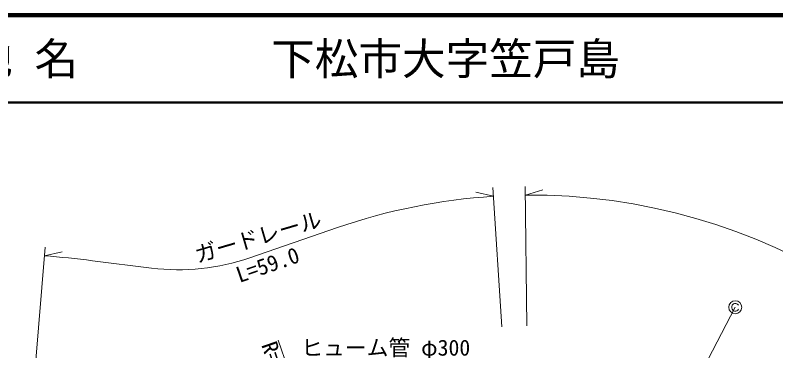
# Model space of a CAD drawing. Units: millimetres, scale not verified. Extents: x 40000 to 680000, y 20000 to 380000.
# Drawn here: x 375664 to 462895, y 341492 to 380000 of the extents above; entities that cross this region are included whole.
import ezdxf
from ezdxf.enums import TextEntityAlignment as Align

# ---------------------------------------------------------------- set-up
doc = ezdxf.new("R2010")
doc.units = ezdxf.units.MM
doc.header["$LTSCALE"] = 1000
for name, color, linetype, lineweight in [('M-BGD', 7, 'Continuous', 13), ('M-STR-HTXT', 7, 'Continuous', 13), ('M-STR-STRC', 7, 'Continuous', 13), ('M-TTL', 2, 'Continuous', 140), ('M-TTL-LINE', 7, 'Continuous', 50)]:
    doc.layers.add(name, color=color, linetype=linetype, lineweight=lineweight)
doc.layers.add('M-TTL-TXT', color=7, linetype='Continuous')
doc.styles.add('ＭＳ ゴシック', font='')
doc.styles.get('ＭＳ ゴシック').set_extended_font_data('MS Gothic')

msp = doc.modelspace()

# ---------------------------------------------------------------- linework, layer by layer
at = {"layer": 'M-STR-HTXT'}
for p, q in [((434324, 344356), (434170, 360355)), ((430510, 359221), (428475, 359692)), ((431464, 344251), (430446, 360219)), ((434180, 359355), (436174, 359975)), ((402570, 352156), (412632, 355632)), ((377764, 337456), (379100, 353401)), ((379016, 352404), (381059, 352835)), ((384535, 351827), (391298, 350980)), ((447280, 325631), (458251, 346484)), ((415630, 314348), (405835, 342704))]:
    msp.add_line(p, q, dxfattribs=at)
for centre, radius, start, end in [((434835, 291358), 68000, 93.64677, 109.05734), ((434835, 291358), 68000, 24.54875, 90.55171), ((367746, 217875), 135000, 82.85591, 85.21108), ((394407, 375786), 25000, 262.85593, 289.05734)]:
    msp.add_arc(centre, radius, start, end, dxfattribs=at)
at = {"layer": 'M-STR-STRC'}
for p, q in [((457876, 346709), (457838, 346559)), ((457838, 346559), (457838, 346409)), ((457838, 346409), (457876, 346259)), ((457951, 346821), (457876, 346709)), ((458063, 346896), (457951, 346821)), ((458176, 346934), (458063, 346896)), ((458326, 346934), (458176, 346934)), ((458438, 346896), (458326, 346934)), ((458551, 346821), (458438, 346896)), ((458626, 346709), (458551, 346821)), ((457876, 346259), (457951, 346146)), ((457951, 346146), (458063, 346071)), ((458063, 346071), (458176, 346034)), ((458176, 346034), (458326, 346034)), ((458326, 346034), (458438, 346071)), ((458438, 346071), (458551, 346146)), ((458551, 346146), (458626, 346259))]:
    msp.add_line(p, q, dxfattribs=at)
msp.add_circle((458251, 346484), 750, dxfattribs=at)
at = {"layer": 'M-TTL'}
msp.add_line((680000, 380000), (40000, 380000), dxfattribs=at)
at = {"layer": 'M-TTL-LINE'}
msp.add_line((40000, 370000), (680000, 370000), dxfattribs=at)

# ---------------------------------------------------------------- texts
at = {"layer": 'M-BGD', "style": 'ＭＳ ゴシック'}
msp.add_text('R=65', height=1833, rotation=289.057, dxfattribs=at).set_placement((403352, 341989), align=Align.BOTTOM_LEFT)
at = {"layer": 'M-STR-HTXT', "style": 'ＭＳ ゴシック'}
msp.add_text('ガードレール', height=1833, rotation=16.372, dxfattribs=at).set_placement((403931, 353154), align=Align.BOTTOM_CENTER)
msp.add_text('L=59.0', height=1833, rotation=19.11, dxfattribs=at).set_placement((404314, 352229), align=Align.TOP_CENTER)
msp.add_text('ヒューム管 φ300', height=1833, dxfattribs=at).set_placement((408468, 340385), align=Align.BOTTOM_LEFT)
at = {"layer": 'M-TTL-TXT', "style": 'ＭＳ ゴシック'}
for s, p in [('地 名', (370380, 375000)), ('下松市大字笠戸島', (405024, 375000))]:
    msp.add_text(s, height=3666, dxfattribs=at).set_placement(p, align=Align.MIDDLE_LEFT)

doc.saveas('drawing.dxf')
